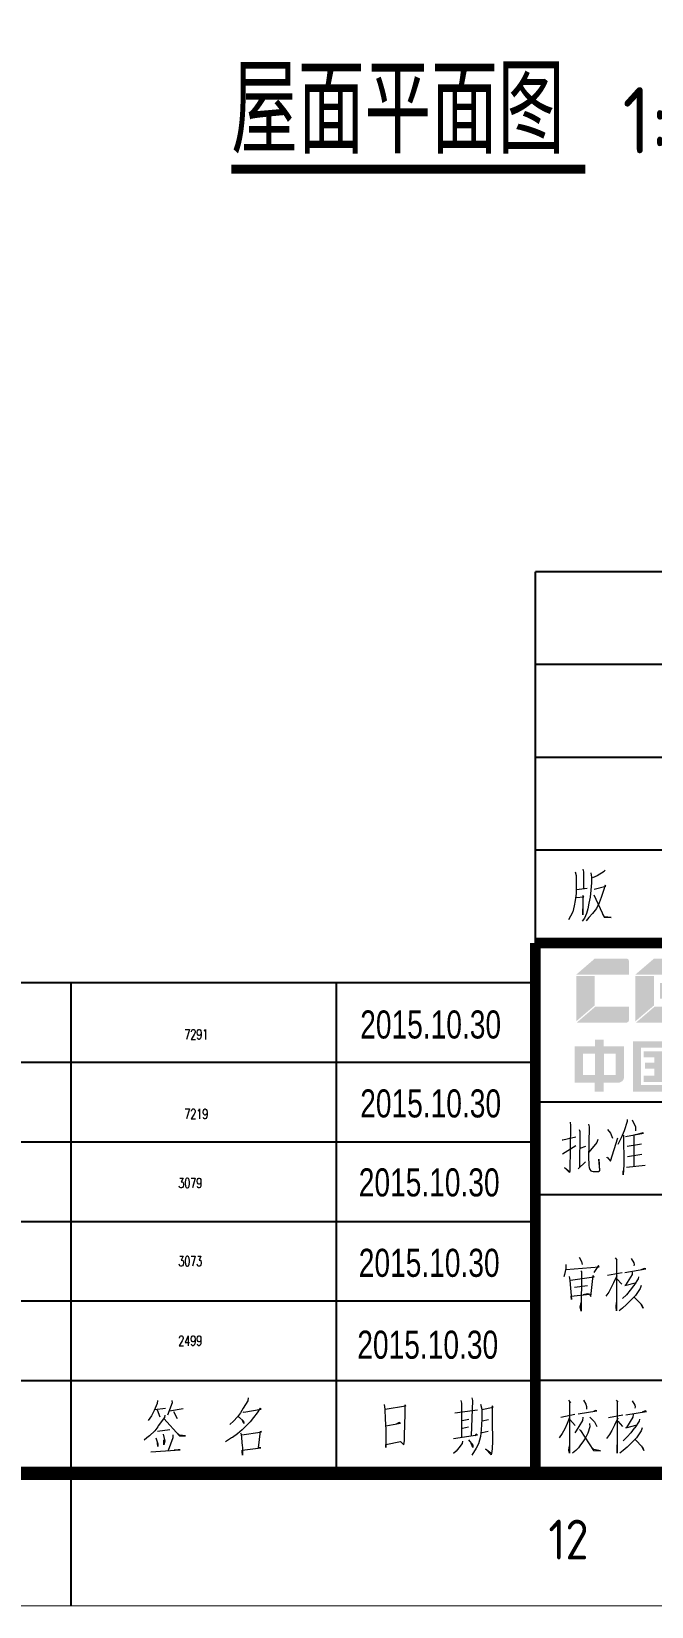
# Model space of a CAD drawing. Extents: x 36816 to 262577, y 14502 to 89811.
# Drawn here: x 239752 to 244428, y 21207 to 33087 of the extents above; entities that cross this region are included whole.
import ezdxf
from ezdxf.enums import TextEntityAlignment as Align

# ---------------------------------------------------------------- set-up
doc = ezdxf.new("R2010")
doc.units = 0
doc.header["$LTSCALE"] = 1000
doc.header["$MEASUREMENT"] = 0
doc.layers.get('0').update_dxf_attribs({"color": 8})
for name, color, linetype in [('DIM_SYMB', 8, 'Continuous'), ('HQ1', 8, 'Continuous'), ('PUB_TEXT', 8, 'Continuous'), ('Version', 8, 'Continuous')]:
    doc.layers.add(name, color=color, linetype=linetype)
doc.styles.add('_HZTXT', font='standard.shx', dxfattribs={"width": 0.8, "bigfont": 'haiwenhz.shx'})
doc.styles.add('HZ', font='geditxt.shx', dxfattribs={"width": 0.7, "bigfont": 'hzfs_1.shx'})
doc.styles.add('HZTXT', font='haiwenrs.shx', dxfattribs={"bigfont": 'haiwenhz.shx'})
doc.styles.get("Standard").update_dxf_attribs({"font": 'gbenor.shx', "bigfont": 'gbcbig.shx'})
doc.styles.add('TK', font='GEDITXT.SHX', dxfattribs={"width": 0.85, "height": 3.5, "bigfont": 'DXT.SHX'})

# ---------------------------------------------------------------- blocks, each defined once
blk = doc.blocks.new('GEDI_WK_A11')
at = {"color": 3}
blk.add_line((825, 0), (825, 10), dxfattribs=at)
for points, const_width in [([(0, 0), (1050, 0), (1050, 594), (0, 594)], 0.1), ([(25, 10), (1040, 10), (1040, 584), (25, 584)], 1)]:
    blk.add_lwpolyline(points, close=True, dxfattribs=dict(at, const_width=const_width))
blk.add_text('12', height=3, dxfattribs=at).set_placement((862.5, 5), align=Align.MIDDLE)
blk = doc.blocks.new('GEDI_TQ_2012')
at = {"color": 2}
for p, q in [((0, 28), (-180, 28)), ((-90, 21), (-180, 21)), ((0, 7), (-180, 7))]:
    blk.add_line(p, q, dxfattribs=at)
at = {"color": 7}
blk.add_line((0, 0), (-180, 0), dxfattribs=at)
at = {"color": 2, "const_width": 0.8}
for points in [[(-180, 40), (0, 40)], [(-180, 0), (-180, 40)]]:
    blk.add_lwpolyline(points, dxfattribs=at)
at = {"color": 7, "lineweight": 0}
for points in [[(-177.37, 26.49), (-177.34, 26.23), (-177.39, 22.82), (-177.42, 22.69), (-177.81, 23.05), (-177.42, 22.76)], [(-176, 26.32), (-175.94, 26.13), (-176, 23.7), (-175.97, 23.41), (-175.97, 23.21), (-175.94, 23.05), (-175.89, 22.92), (-175.81, 22.82), (-175.75, 22.79), (-175.64, 22.76), (-175.53, 22.76), (-175.25, 22.76), (-175.17, 22.82), (-175.13, 22.85), (-175.22, 23.7), (-175.17, 22.82), (-175.22, 22.79)], [(-173.08, 26.68), (-173.08, 26.53), (-173.3, 25.84), (-173.52, 25.31), (-173.77, 24.79)], [(-172.69, 26.65), (-172.46, 26.13), (-172.46, 26), (-172.44, 25.84)], [(-177.98, 25.15), (-177.93, 25.15), (-176.95, 25.38)], [(-176.69, 25.93), (-176.64, 25.77), (-176.67, 23.05), (-176.78, 22.95), (-176.22, 23.48)], [(-175.28, 25.18), (-175.36, 24.95), (-175.97, 24.23)], [(-174.61, 23.8), (-174.58, 23.84), (-174.33, 23.54), (-173.77, 25.31)], [(-174.55, 25.93), (-174.33, 25.64), (-174.19, 25.28)], [(-173.35, 25.51), (-173.32, 23.28), (-173.35, 22.85), (-173.39, 22.52), (-173.39, 22.82)], [(-173.19, 25.41), (-171.85, 25.64), (-171.9, 25.67), (-172.15, 25.6), (-172.58, 25.51), (-172.58, 23.15)], [(-177.95, 24.1), (-176.95, 24.72)], [(-176.22, 24.65), (-176.64, 24.49)], [(-173.08, 24.68), (-171.99, 24.85)], [(-173.05, 23.9), (-171.96, 24.07)], [(-173.13, 23.08), (-171.71, 23.24)], [(-177.7, 15.74), (-177.7, 15.44), (-177.75, 15.21), (-177.81, 14.98), (-177.86, 14.81)], [(-177.7, 15.38), (-175.19, 15.57), (-175.25, 15.67), (-175.58, 15.14)], [(-176.69, 16.29), (-176.53, 15.96), (-176.47, 15.74)], [(-173.97, 16.25), (-173.86, 16.1), (-173.89, 16.13), (-173.89, 12.26), (-173.91, 12.55), (-173.89, 12.88)], [(-172.77, 16.19), (-172.58, 15.86), (-172.55, 15.74), (-172.58, 15.64)], [(-177.45, 14.85), (-177.39, 14.55), (-177.28, 13.11), (-177.31, 13.37), (-175.92, 13.5), (-176.08, 13.53), (-176.39, 13.47)], [(-175.92, 13.5), (-175.81, 13.34), (-175.64, 14.91), (-175.58, 14.78), (-177.34, 14.55)], [(-176.58, 15.27), (-176.53, 15.21), (-176.55, 12.22), (-176.62, 12.52), (-176.55, 12.88)], [(-173.86, 14.88), (-174.11, 14.36), (-174.3, 13.96), (-174.47, 13.67), (-174.69, 13.37)], [(-173.46, 15.11), (-174.55, 14.91)], [(-173.86, 14.66), (-173.49, 14.26)], [(-172.21, 14.81), (-172.24, 14.66), (-172.58, 14.16), (-172.6, 14.13), (-172.85, 13.8), (-173.13, 13.47), (-173.44, 13.17)], [(-173.24, 15.14), (-171.68, 15.41), (-171.79, 15.44), (-172.02, 15.34)], [(-172.69, 15.17), (-172.71, 14.98), (-173.19, 14.19), (-173.24, 14.16), (-172.38, 14.39)], [(-177.06, 14.03), (-176.06, 14.16)], [(-172.02, 14.16), (-172.1, 13.93), (-172.44, 13.41), (-172.77, 13.08), (-173.13, 12.72), (-173.44, 12.45), (-173.69, 12.26)], [(-172.55, 13.27), (-171.99, 12.72), (-171.88, 12.45), (-172.04, 12.78)], [(-177.51, 5.52), (-177.36, 5.32), (-177.42, 5.39), (-177.42, 1.52), (-177.48, 1.75), (-177.42, 2.08)], [(-176.36, 5.52), (-176.2, 5.22), (-176.14, 5.03), (-176.14, 4.83)], [(-173.9, 5.52), (-173.79, 5.36), (-173.82, 5.39), (-173.82, 1.52), (-173.84, 1.82), (-173.82, 2.15)], [(-172.7, 5.46), (-172.51, 5.13), (-172.48, 5), (-172.51, 4.9)], [(-177.42, 4.21), (-177.59, 3.75), (-177.79, 3.36), (-177.98, 2.99), (-178.2, 2.66)], [(-177.03, 4.44), (-178.09, 4.21)], [(-177.4, 4.05), (-177, 3.61)], [(-175.92, 3.75), (-175.89, 3.49), (-176.05, 3.03), (-176.23, 2.66), (-176.42, 2.37), (-176.59, 2.14), (-176.75, 1.91), (-176.95, 1.72), (-177.2, 1.52)], [(-176.42, 4.24), (-176.45, 3.97), (-176.73, 3.52), (-176.92, 3.19), (-177.03, 3.06)], [(-176.78, 4.47), (-175.36, 4.7), (-175.47, 4.74), (-175.62, 4.66)], [(-175.89, 4.24), (-175.55, 3.88), (-175.47, 3.72), (-175.36, 3.52)], [(-173.79, 4.15), (-174.04, 3.62), (-174.24, 3.23), (-174.4, 2.93), (-174.63, 2.63)], [(-173.4, 4.37), (-174.49, 4.18)], [(-173.79, 3.92), (-173.43, 3.52)], [(-172.14, 4.08), (-172.17, 3.92), (-172.51, 3.43), (-172.54, 3.39), (-172.79, 3.06), (-173.07, 2.74), (-173.37, 2.44)], [(-173.18, 4.41), (-171.62, 4.67), (-171.73, 4.7), (-171.95, 4.6)], [(-172.62, 4.44), (-172.64, 4.24), (-173.12, 3.46), (-173.18, 3.43), (-172.32, 3.65)], [(-176.67, 3.29), (-176.59, 3.22), (-175.62, 1.72), (-175.08, 1.68), (-175.58, 1.78), (-175.72, 1.91)], [(-171.95, 3.43), (-172.03, 3.2), (-172.37, 2.67), (-172.7, 2.34), (-173.07, 1.98), (-173.37, 1.72), (-173.63, 1.52)], [(-172.48, 2.54), (-171.92, 1.98), (-171.81, 1.72), (-171.98, 2.05)]]:
    blk.add_lwpolyline(points, dxfattribs=at)
blk = doc.blocks.new('LOGO_GEDI_2012')
h = blk.add_hatch(color=150)
h.paths.add_polyline_path([(7.06, 10.62, 0.414214), (6.86, 10.82), (4.48, 10.82), (3.08, 9.61), (7.06, 9.61)])
h.paths.add_polyline_path([(4.48, 9.5), (3.08, 9.5), (3.08, 6.09), (4.48, 7.29)])
h.paths.add_polyline_path([(7.06, 7.2), (4.53, 7.2), (3.12, 5.99), (6.86, 5.99, 0.414214), (7.06, 6.19)])
h = blk.add_hatch(color=150)
h.paths.add_polyline_path([(11.53, 10.62, 0.414214), (11.33, 10.82), (8.95, 10.82), (7.54, 9.61), (11.53, 9.61)])
h.paths.add_polyline_path([(8.95, 9.5), (7.54, 9.5), (7.54, 6.09), (8.95, 7.29)])
h.paths.add_polyline_path([(11.53, 8.79, 0.414214), (11.33, 8.99), (9.41, 8.99), (9.41, 7.8), (11.33, 7.8, 0.414214), (11.53, 8)])
h.paths.add_polyline_path([(11.53, 7.2), (9, 7.2), (7.59, 5.99), (11.33, 5.99, 0.414214), (11.53, 6.19)])
h = blk.add_hatch(color=256)
h.paths.add_polyline_path([(6.69, 4.21), (5.14, 4.21), (5.14, 4.71), (4.5, 4.71), (4.5, 4.21), (2.96, 4.21), (2.96, 1.46), (4.48, 1.46), (4.48, 0.78), (5.15, 0.78), (5.15, 1.47), (6.34, 1.47), (6.54, 1.56), (6.64, 1.68), (6.69, 1.86)])
h.paths.add_polyline_path([(4.49, 3.66), (4.49, 2.04), (3.6, 2.04), (3.6, 3.66)], flags=16)
h.paths.add_polyline_path([(5.17, 3.66), (6.06, 3.66), (6.06, 2.04), (5.17, 2.04)], flags=16)
h = blk.add_hatch(color=256)
h.paths.add_polyline_path([(11.24, 4.57), (7.37, 4.57), (7.37, 0.79), (10.86, 0.79), (11, 0.85), (11.08, 0.92), (11.18, 1.09), (11.24, 1.33)])
h.paths.add_polyline_path([(10.62, 4.1), (10.62, 1.29), (7.97, 1.29), (7.97, 4.1)], flags=16)
h.paths.add_polyline_path([(10.42, 3.83), (10.42, 3.37), (9.62, 3.37), (9.62, 2.95), (10.31, 2.95), (10.31, 2.51), (9.63, 2.51), (9.63, 1.99), (9.93, 1.99), (9.93, 2.23), (10.44, 2.23), (10.44, 1.67), (10.41, 1.6), (10.3, 1.52), (8.16, 1.52), (8.16, 1.99), (8.97, 1.99), (8.97, 2.52), (8.26, 2.52), (8.26, 2.97), (8.97, 2.97), (8.97, 3.37), (8.16, 3.37), (8.16, 3.83)], flags=0)
blk = doc.blocks.new('GEDI_Version_2012')
at = {"layer": 'Version', "color": 2}
for p, q in [((-180, 0), (-180, 28)), ((0, 28), (-180, 28)), ((0, 21), (-180, 21)), ((0, 14), (-180, 14)), ((0, 7), (-180, 7)), ((0, 0), (-180, 0))]:
    blk.add_line(p, q, dxfattribs=at)
at = {"layer": 'Version', "color": 7, "lineweight": 0}
for points in [[(-177.01, 5.36), (-176.93, 5.09), (-176.93, 4.31), (-176.93, 3.72), (-176.99, 3.19), (-177.07, 2.8), (-177.18, 2.34), (-177.35, 2.01), (-177.51, 1.75)], [(-175.82, 5.29), (-175.76, 4.97), (-175.76, 4.54), (-175.82, 3.98), (-175.87, 3.45), (-175.96, 3), (-176.04, 2.57), (-176.15, 2.21), (-176.29, 1.88), (-176.46, 1.65)], [(-176.43, 5.56), (-176.38, 5.36), (-176.38, 4.11)], [(-174.76, 5.49), (-174.81, 5.39), (-175.34, 5.06), (-175.7, 4.9)], [(-176.93, 3.42), (-176.35, 3.49), (-176.41, 3.59), (-176.41, 2.11), (-176.43, 2.31), (-176.43, 2.57)], [(-176.91, 4.02), (-176.1, 4.14)], [(-175.57, 4.05), (-174.68, 4.28), (-174.73, 4.37), (-174.87, 3.95), (-175.04, 3.42), (-175.2, 3.03), (-175.4, 2.6), (-175.68, 2.21), (-175.96, 1.91), (-176.18, 1.68)], [(-175.6, 3.62), (-174.81, 1.95), (-174.29, 1.91), (-174.79, 1.98), (-174.92, 2.17)]]:
    blk.add_lwpolyline(points, dxfattribs=at)
blk = doc.blocks.new('GEDI_HQ1_2012')
at = {"layer": 'HQ1', "color": 2}
for p, q in [((0, 37), (-65, 37)), ((-35, 0), (-35, 37)), ((-15, 0), (-15, 37)), ((0, 0), (0, 37)), ((-65, 31), (0, 31)), ((-65, 25), (0, 25)), ((-65, 19), (0, 19)), ((-65, 13), (0, 13)), ((-65, 7), (0, 7)), ((0, 0), (0, 7)), ((-65, 0), (0, 0))]:
    blk.add_line(p, q, dxfattribs=at)
at = {"layer": 'HQ1', "color": 7, "lineweight": 0}
for points in [[(-28.5, 5.49), (-28.53, 5.26), (-28.76, 4.74), (-28.96, 4.33), (-29.2, 3.99)], [(-28.73, 4.81), (-27.89, 4.91)], [(-28.53, 4.78), (-28.33, 4.26)], [(-27.43, 5.49), (-27.4, 5.32), (-27.75, 4.37)], [(-27.6, 4.71), (-26.56, 4.88)], [(-22.07, 4.64), (-21.98, 4.61), (-20.68, 4.84), (-20.76, 4.91), (-20.99, 4.57), (-21.26, 4.2), (-21.52, 3.89), (-21.81, 3.58), (-22.12, 3.27), (-22.47, 2.97), (-22.85, 2.69), (-22.91, 2.66), (-23.14, 2.52), (-23.37, 2.36)], [(-21.66, 5.7), (-21.69, 5.46), (-22.04, 4.91), (-22.24, 4.57), (-22.47, 4.26), (-22.76, 3.92), (-23.05, 3.69)], [(-11.41, 5.19), (-11.35, 4.84), (-11.32, 4.09), (-11.29, 3.31), (-11.29, 3.21), (-11.29, 2.66), (-11.29, 1.94), (-11.29, 2.18), (-10.17, 2.39), (-9.93, 2.15), (-9.87, 2.46), (-9.87, 2.87), (-9.84, 3.65), (-9.82, 4.47), (-9.82, 5.15), (-9.79, 5.05), (-11.32, 4.81)], [(-6.08, 4.57), (-4.37, 4.78)], [(-5.62, 5.49), (-5.56, 5.29), (-5.56, 2.73)], [(-4.8, 5.7), (-4.75, 5.49), (-4.83, 2.83)], [(-4.14, 5.22), (-4.05, 4.84), (-4.05, 4.09), (-4.08, 3.27), (-4.14, 2.76), (-4.28, 2.22), (-4.46, 1.88), (-4.78, 1.37)], [(-4.05, 4.81), (-3.18, 4.98), (-3.27, 5.08), (-3.27, 4.03), (-3.27, 3.96), (-3.24, 2.42), (-3.27, 1.84), (-3.3, 1.5), (-3.33, 1.4), (-3.76, 1.84), (-3.36, 1.54)], [(-27.95, 4.37), (-27.98, 4.2), (-28.44, 3.58), (-28.47, 3.51), (-28.7, 3.21), (-29.11, 2.83), (-29.31, 2.66), (-29.51, 2.49)], [(-28.01, 4.13), (-26.85, 2.83), (-26.38, 2.83), (-26.85, 2.87), (-27.08, 3.11)], [(-27.28, 4.67), (-27.02, 4.13)], [(-22.39, 4.26), (-22.33, 4.23), (-22.01, 3.92), (-21.98, 3.75), (-22.1, 3.99)], [(-11.29, 3.58), (-10.17, 3.79), (-10.28, 3.82), (-10.54, 3.69)], [(-5.53, 3.99), (-5.01, 4.09)], [(-4.02, 3.96), (-3.53, 4.06)], [(-28.62, 2.66), (-28.47, 2.22), (-28.47, 2.01), (-28.5, 2.29)], [(-27.57, 3.27), (-28.5, 3.14)], [(-28.07, 2.94), (-27.95, 2.42), (-28.01, 2.15), (-28.01, 2.52)], [(-27.34, 2.9), (-27.34, 2.66), (-27.69, 1.71)], [(-22.24, 3.04), (-22.18, 2.94), (-22.12, 2.08), (-22.1, 1.98), (-22.1, 1.37), (-22.12, 1.64), (-22.12, 1.74), (-20.71, 1.91), (-20.74, 1.91), (-20.88, 1.91), (-20.74, 3.17), (-20.68, 3.11), (-20.76, 3.07), (-22.15, 2.87)], [(-6.17, 2.63), (-4.37, 2.9), (-4.46, 2.94), (-4.57, 2.83)], [(-5.5, 2.42), (-5.53, 2.25), (-5.76, 1.91), (-5.97, 1.67), (-6.17, 1.5)], [(-5.5, 3.41), (-5.04, 3.51)], [(-5.04, 2.52), (-4.72, 2.12), (-4.72, 1.94), (-4.83, 2.25)], [(-4.08, 3.07), (-4.02, 3.07), (-3.56, 3.17)], [(-28.99, 1.61), (-26.79, 1.77), (-26.93, 1.77), (-27.25, 1.74)]]:
    blk.add_lwpolyline(points, dxfattribs=at)
blk.add_text('223344', height=0.0001).set_placement((-22.1, 1.74))
blk = doc.blocks.new('A$C7DF8697A')
for name, p in [('GEDI_WK_A11', (0, 0)), ('GEDI_Version_2012', (1040, 50)), ('GEDI_TQ_2012', (1040, 10)), ('LOGO_GEDI_2012', (860, 38)), ('GEDI_HQ1_2012', (860, 10))]:
    blk.add_blockref(name, p)
at = {"style": 'TK', "width": 0.85}
for tag, height, p in [('PROJECTNAME', 4.75, (985, 44)), ('PHASE', 4, (1027, 44)), ('DRAWINGNAME', 4.75, (995, 31))]:
    blk.add_attdef(tag, text='', height=height, dxfattribs=at).set_placement(p, align=Align.MIDDLE_CENTER)
for tag, p, height in [('APPROVE', (872, 32.75), 3.5), ('DESIGN', (917, 32.75), 3.5), ('REVIEW1', (872, 25.75), 3.5), ('DRAW', (917, 25.75), 3.5), ('REVIEW2', (872, 18.75), 3.5), ('PROPORTION', (917, 18.75), 3.5), ('DRAWINGNUMBER', (967, 18.5), 4), ('CHECK', (872, 11.75), 3.5), ('DATE', (917, 11.75), 3.5), ('VERSION', (1033, 11.75), 3.5)]:
    blk.add_attdef(tag, p, '', height=height, dxfattribs=at)

msp = doc.modelspace()

# ---------------------------------------------------------------- linework, layer by layer
at = {"layer": 'DIM_SYMB', "const_width": 70}
msp.add_lwpolyline([(241258.8, 32048.9), (243929.8, 32048.9)], dxfattribs=at)

# ---------------------------------------------------------------- block references
at = {"xscale": 100, "yscale": 100, "zscale": 100}
msp.add_blockref('A$C7DF8697A', (157552.4, 21212.3), dxfattribs=at)

# ---------------------------------------------------------------- texts
at = {"layer": 'PUB_TEXT'}
for s, height, style, width, p in [('屋面平面图', 661.42, '_HZTXT', 0.8, (241258.8, 32166.9)), ('7291', 75, 'HZ', 0.7, (240905.1, 25485.2)), ('7219', 75, 'HZ', 0.7, (240905.1, 24885.2)), ('3079', 75, 'HZ', 0.7, (240859.5, 24364)), ('3073', 75, 'HZ', 0.7, (240859.5, 23774.3)), ('2499', 75, 'HZ', 0.7, (240859.5, 23174.3))]:
    msp.add_text(s, height=height, dxfattribs=dict(at, style=style, width=width)).set_placement(p)
msp.add_text('1:100', height=500, dxfattribs=at).set_placement((244209.8, 32166.9))
at = {"layer": 'PUB_TEXT', "color": 3, "style": 'HZTXT', "width": 0.75}
for p in [(242231.3, 25491.5), (242231.3, 24896), (242220.3, 24300.4), (242220.3, 23693.8), (242209.3, 23076.2)]:
    msp.add_text('2015.10.30', height=211.68, dxfattribs=at).set_placement(p)

doc.saveas('drawing.dxf')
